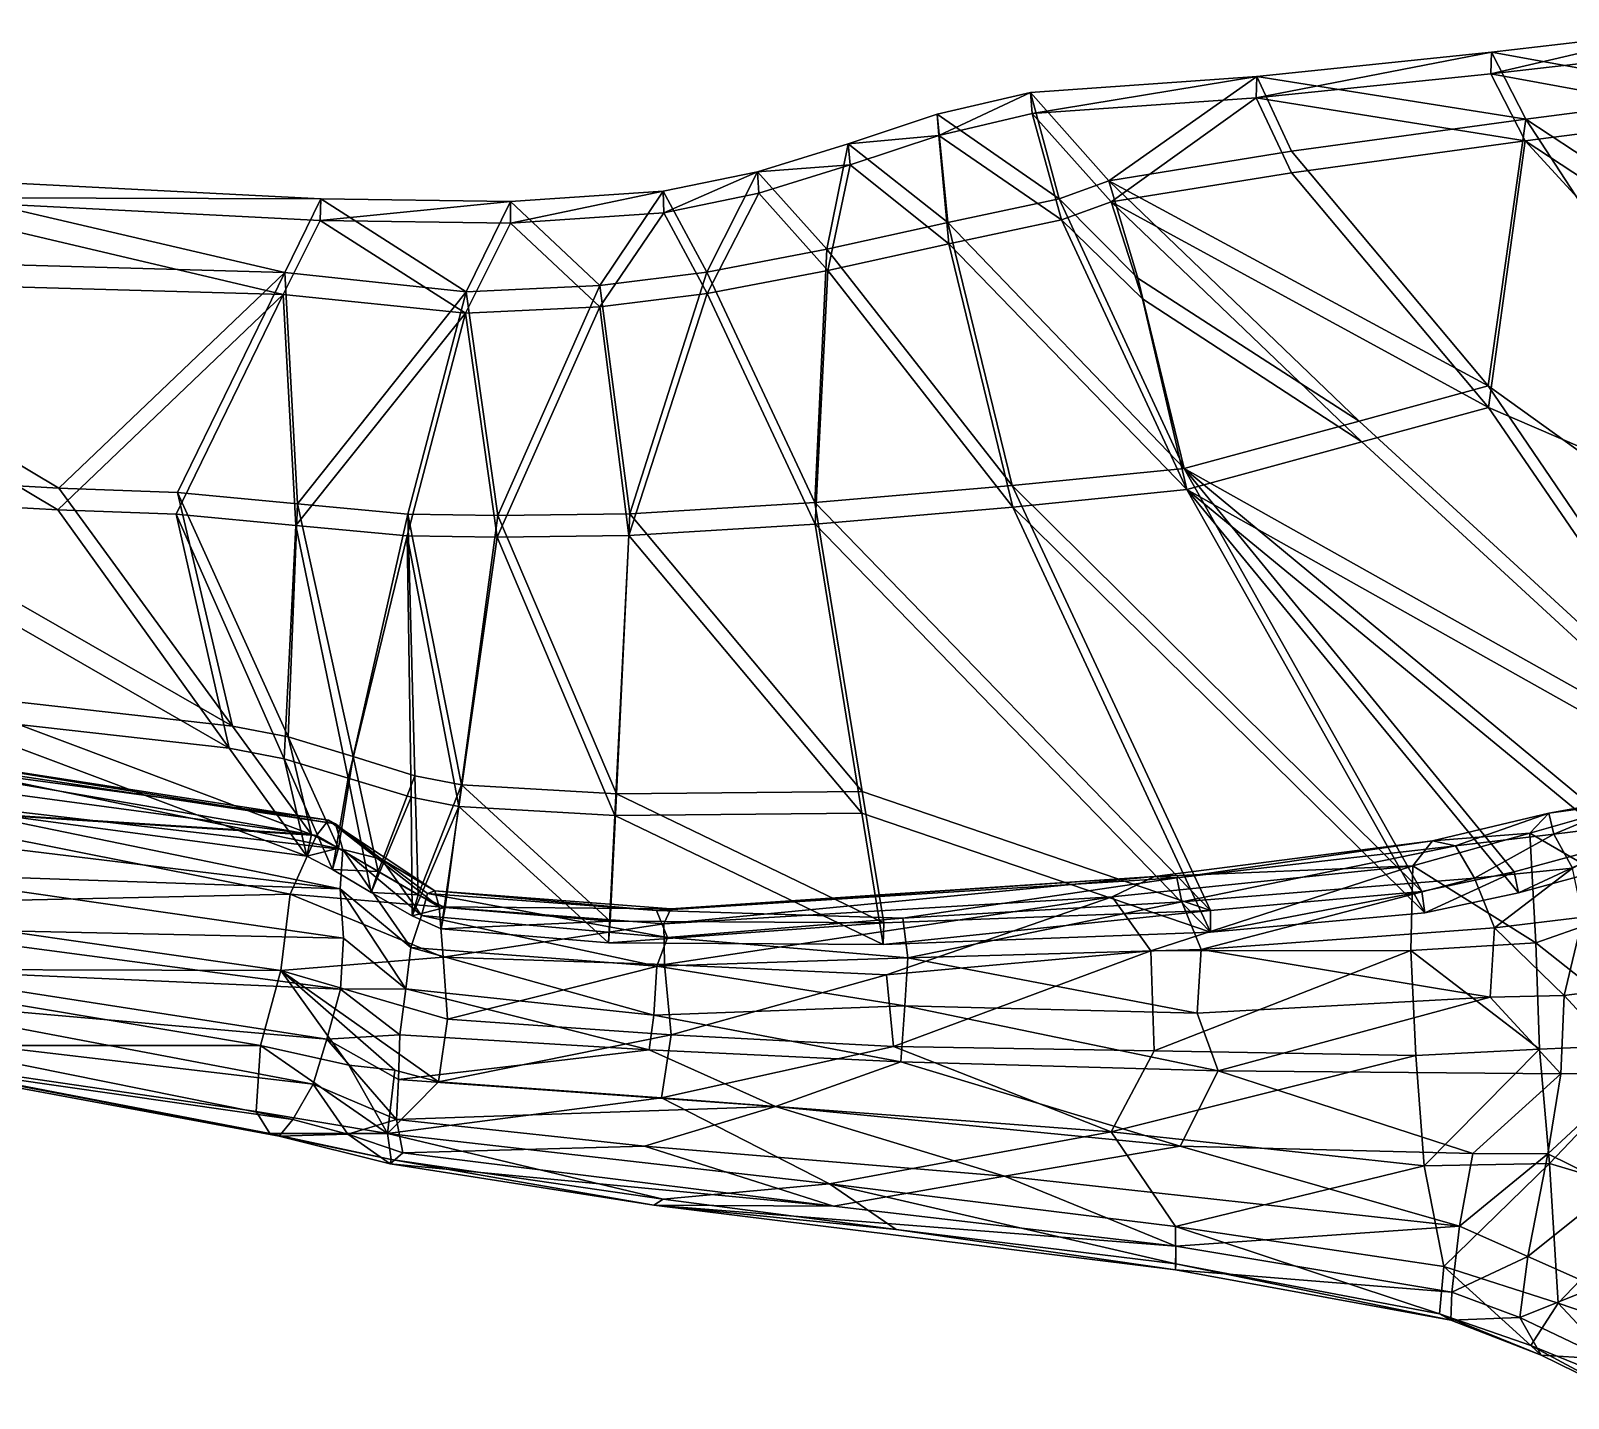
# Model space of a CAD drawing. Extents: x -3.67 to 3.67, y -1.12 to 0.75.
# Drawn here: x -0.6195 to -0.1874, y -0.1068 to 0.2775 of the extents above; entities that cross this region are included whole.
import ezdxf

# ---------------------------------------------------------------- set-up
doc = ezdxf.new("R2010")
doc.units = 0
doc.layers.add('PTERANDN$LWO', color=1, linetype='CONTINUOUS')

msp = doc.modelspace()

# ---------------------------------------------------------------- linework, layer by layer
at = {"layer": 'PTERANDN$LWO'}
for points in [[(-0.15751, 0.27138, -0.55904), (-0.20919, 0.26541, -0.54489), (-0.15732, 0.27754, -0.5575)], [(-0.20898, 0.2715, -0.54324), (-0.15732, 0.27754, -0.5575), (-0.20919, 0.26541, -0.54489)], [(-0.15732, 0.27754, -0.5575), (-0.20898, 0.2715, -0.54324), (-0.1446, 0.25981, -0.48822)], [(-0.20919, 0.26541, -0.54489), (-0.27515, 0.2587, -0.5304), (-0.20898, 0.2715, -0.54324)], [(-0.27494, 0.26469, -0.52854), (-0.20898, 0.2715, -0.54324), (-0.27515, 0.2587, -0.5304)], [(-0.20898, 0.2715, -0.54324), (-0.27494, 0.26469, -0.52854), (-0.19938, 0.2527, -0.4566)], [(-0.15751, 0.27138, -0.55904), (-0.14476, 0.25365, -0.48974), (-0.20919, 0.26541, -0.54489)], [(-0.19938, 0.2527, -0.4566), (-0.1446, 0.25981, -0.48822), (-0.20898, 0.2715, -0.54324)], [(-0.33859, 0.26019, -0.52153), (-0.31651, 0.23537, -0.40626), (-0.27494, 0.26469, -0.52854)], [(-0.33859, 0.26019, -0.52153), (-0.27494, 0.26469, -0.52854), (-0.33806, 0.25428, -0.52355)], [(-0.27515, 0.2587, -0.5304), (-0.33806, 0.25428, -0.52355), (-0.27494, 0.26469, -0.52854)], [(-0.31651, 0.23537, -0.40626), (-0.26523, 0.2437, -0.42492), (-0.27494, 0.26469, -0.52854)], [(-0.20919, 0.26541, -0.54489), (-0.19954, 0.24658, -0.45825), (-0.27515, 0.2587, -0.5304)], [(-0.26523, 0.2437, -0.42492), (-0.19938, 0.2527, -0.4566), (-0.27494, 0.26469, -0.52854)], [(-0.19954, 0.24658, -0.45825), (-0.20919, 0.26541, -0.54489), (-0.14476, 0.25365, -0.48974)], [(-0.33859, 0.26019, -0.52153), (-0.3648, 0.25406, -0.51574), (-0.33055, 0.23027, -0.4037)], [(-0.3648, 0.25406, -0.51574), (-0.33859, 0.26019, -0.52153), (-0.3643, 0.24813, -0.51775)], [(-0.33806, 0.25428, -0.52355), (-0.3643, 0.24813, -0.51775), (-0.33859, 0.26019, -0.52153)], [(-0.31651, 0.23537, -0.40626), (-0.33859, 0.26019, -0.52153), (-0.33055, 0.23027, -0.4037)], [(-0.1446, 0.25981, -0.48822), (-0.19938, 0.2527, -0.4566), (-0.06259, 0.16273, -0.11415)], [(-0.3159, 0.22946, -0.40825), (-0.33806, 0.25428, -0.52355), (-0.27515, 0.2587, -0.5304)], [(-0.26526, 0.23762, -0.42662), (-0.3159, 0.22946, -0.40825), (-0.27515, 0.2587, -0.5304)], [(-0.26526, 0.23762, -0.42662), (-0.27515, 0.2587, -0.5304), (-0.19954, 0.24658, -0.45825)], [(-0.3648, 0.25406, -0.51574), (-0.38978, 0.24575, -0.50889), (-0.36182, 0.22363, -0.39653)], [(-0.38978, 0.24575, -0.50889), (-0.3648, 0.25406, -0.51574), (-0.3643, 0.24813, -0.51775)], [(-0.3648, 0.25406, -0.51574), (-0.36182, 0.22363, -0.39653), (-0.33055, 0.23027, -0.4037)], [(-0.3643, 0.24813, -0.51775), (-0.33806, 0.25428, -0.52355), (-0.32983, 0.22441, -0.40579)], [(-0.33806, 0.25428, -0.52355), (-0.3159, 0.22946, -0.40825), (-0.32983, 0.22441, -0.40579)], [(-0.20994, 0.17776, -0.16532), (-0.19938, 0.2527, -0.4566), (-0.26523, 0.2437, -0.42492)], [(-0.19938, 0.2527, -0.4566), (-0.20994, 0.17776, -0.16532), (-0.09811, 0.09733, 0.14089)], [(-0.14476, 0.25365, -0.48974), (-0.06263, 0.15657, -0.11565), (-0.19954, 0.24658, -0.45825)], [(-0.09811, 0.09733, 0.14089), (-0.06259, 0.16273, -0.11415), (-0.19938, 0.2527, -0.4566)], [(-0.38925, 0.23981, -0.51084), (-0.38978, 0.24575, -0.50889), (-0.3643, 0.24813, -0.51775)], [(-0.38925, 0.23981, -0.51084), (-0.3643, 0.24813, -0.51775), (-0.36152, 0.21769, -0.39854)], [(-0.36152, 0.21769, -0.39854), (-0.3643, 0.24813, -0.51775), (-0.32983, 0.22441, -0.40579)], [(-0.20989, 0.17162, -0.16694), (-0.26526, 0.23762, -0.42662), (-0.19954, 0.24658, -0.45825)], [(-0.19954, 0.24658, -0.45825), (-0.07887, 0.11528, 0.04539), (-0.20989, 0.17162, -0.16694)], [(-0.07887, 0.11528, 0.04539), (-0.19954, 0.24658, -0.45825), (-0.06263, 0.15657, -0.11565)], [(-0.38978, 0.24575, -0.50889), (-0.41531, 0.23789, -0.50282), (-0.39579, 0.21612, -0.38871)], [(-0.41531, 0.23789, -0.50282), (-0.38978, 0.24575, -0.50889), (-0.38925, 0.23981, -0.51084)], [(-0.38978, 0.24575, -0.50889), (-0.39579, 0.21612, -0.38871), (-0.36182, 0.22363, -0.39653)], [(-0.26523, 0.2437, -0.42492), (-0.31651, 0.23537, -0.40626), (-0.20994, 0.17776, -0.16532)], [(-0.41531, 0.23789, -0.50282), (-0.44183, 0.23242, -0.49829), (-0.42951, 0.20967, -0.38189)], [(-0.44183, 0.23242, -0.49829), (-0.41531, 0.23789, -0.50282), (-0.44162, 0.22639, -0.50006)], [(-0.4149, 0.23191, -0.50468), (-0.44162, 0.22639, -0.50006), (-0.41531, 0.23789, -0.50282)], [(-0.41531, 0.23789, -0.50282), (-0.42951, 0.20967, -0.38189), (-0.39579, 0.21612, -0.38871)], [(-0.4149, 0.23191, -0.50468), (-0.41531, 0.23789, -0.50282), (-0.38925, 0.23981, -0.51084)], [(-0.4149, 0.23191, -0.50468), (-0.38925, 0.23981, -0.51084), (-0.39556, 0.21017, -0.39068)], [(-0.39556, 0.21017, -0.39068), (-0.38925, 0.23981, -0.51084), (-0.36152, 0.21769, -0.39854)], [(-0.72136, 0.21448, -0.37813), (-0.54816, 0.20963, -0.39071), (-0.66474, 0.23679, -0.50031)], [(-0.66474, 0.23679, -0.50031), (-0.54816, 0.20963, -0.39071), (-0.53804, 0.23031, -0.49449)], [(-0.66474, 0.23679, -0.50031), (-0.53804, 0.23031, -0.49449), (-0.66437, 0.23063, -0.50173)], [(-0.30836, 0.20797, -0.30423), (-0.31651, 0.23537, -0.40626), (-0.33055, 0.23027, -0.4037)], [(-0.24618, 0.16783, -0.13075), (-0.31651, 0.23537, -0.40626), (-0.30836, 0.20797, -0.30423)], [(-0.24618, 0.16783, -0.13075), (-0.20994, 0.17776, -0.16532), (-0.31651, 0.23537, -0.40626)], [(-0.26526, 0.23762, -0.42662), (-0.20989, 0.17162, -0.16694), (-0.3159, 0.22946, -0.40825)], [(-0.5486, 0.2034, -0.39145), (-0.7214, 0.20831, -0.37946), (-0.66437, 0.23063, -0.50173)], [(-0.53823, 0.22425, -0.49617), (-0.66437, 0.23063, -0.50173), (-0.53804, 0.23031, -0.49449)], [(-0.5486, 0.2034, -0.39145), (-0.66437, 0.23063, -0.50173), (-0.53823, 0.22425, -0.49617)], [(-0.54816, 0.20963, -0.39071), (-0.49717, 0.20419, -0.37445), (-0.53804, 0.23031, -0.49449)], [(-0.53804, 0.23031, -0.49449), (-0.48466, 0.22952, -0.49485), (-0.53823, 0.22425, -0.49617)], [(-0.48468, 0.22347, -0.49656), (-0.53823, 0.22425, -0.49617), (-0.48466, 0.22952, -0.49485)], [(-0.48466, 0.22952, -0.49485), (-0.53804, 0.23031, -0.49449), (-0.49717, 0.20419, -0.37445)], [(-0.49717, 0.20419, -0.37445), (-0.45956, 0.20591, -0.37728), (-0.48466, 0.22952, -0.49485)], [(-0.44162, 0.22639, -0.50006), (-0.48468, 0.22347, -0.49656), (-0.44183, 0.23242, -0.49829)], [(-0.48466, 0.22952, -0.49485), (-0.44183, 0.23242, -0.49829), (-0.48468, 0.22347, -0.49656)], [(-0.44183, 0.23242, -0.49829), (-0.48466, 0.22952, -0.49485), (-0.45956, 0.20591, -0.37728)], [(-0.44183, 0.23242, -0.49829), (-0.45956, 0.20591, -0.37728), (-0.42951, 0.20967, -0.38189)], [(-0.44162, 0.22639, -0.50006), (-0.4149, 0.23191, -0.50468), (-0.42946, 0.20369, -0.38378)], [(-0.42946, 0.20369, -0.38378), (-0.4149, 0.23191, -0.50468), (-0.39556, 0.21017, -0.39068)], [(-0.33055, 0.23027, -0.4037), (-0.36182, 0.22363, -0.39653), (-0.29538, 0.15447, -0.12767)], [(-0.30836, 0.20797, -0.30423), (-0.33055, 0.23027, -0.4037), (-0.29538, 0.15447, -0.12767)], [(-0.3159, 0.22946, -0.40825), (-0.30713, 0.20216, -0.30629), (-0.32983, 0.22441, -0.40579)], [(-0.3159, 0.22946, -0.40825), (-0.24549, 0.16199, -0.13332), (-0.30713, 0.20216, -0.30629)], [(-0.24549, 0.16199, -0.13332), (-0.3159, 0.22946, -0.40825), (-0.20989, 0.17162, -0.16694)], [(-0.44162, 0.22639, -0.50006), (-0.4596, 0.19991, -0.37911), (-0.48468, 0.22347, -0.49656)], [(-0.4596, 0.19991, -0.37911), (-0.44162, 0.22639, -0.50006), (-0.42946, 0.20369, -0.38378)], [(-0.5486, 0.2034, -0.39145), (-0.53823, 0.22425, -0.49617), (-0.49733, 0.19818, -0.37623)], [(-0.48468, 0.22347, -0.49656), (-0.49733, 0.19818, -0.37623), (-0.53823, 0.22425, -0.49617)], [(-0.49733, 0.19818, -0.37623), (-0.48468, 0.22347, -0.49656), (-0.4596, 0.19991, -0.37911)], [(-0.36182, 0.22363, -0.39653), (-0.39579, 0.21612, -0.38871), (-0.34376, 0.14971, -0.12354)], [(-0.36182, 0.22363, -0.39653), (-0.34376, 0.14971, -0.12354), (-0.29538, 0.15447, -0.12767)], [(-0.36152, 0.21769, -0.39854), (-0.32983, 0.22441, -0.40579), (-0.2946, 0.14863, -0.13016)], [(-0.32983, 0.22441, -0.40579), (-0.30713, 0.20216, -0.30629), (-0.2946, 0.14863, -0.13016)], [(-0.39579, 0.21612, -0.38871), (-0.42951, 0.20967, -0.38189), (-0.39913, 0.14496, -0.1151)], [(-0.39579, 0.21612, -0.38871), (-0.39913, 0.14496, -0.1151), (-0.34376, 0.14971, -0.12354)], [(-0.39556, 0.21017, -0.39068), (-0.36152, 0.21769, -0.39854), (-0.3435, 0.14363, -0.12534)], [(-0.3435, 0.14363, -0.12534), (-0.36152, 0.21769, -0.39854), (-0.2946, 0.14863, -0.13016)], [(-0.72136, 0.21448, -0.37813), (-0.61158, 0.14902, -0.0916), (-0.54816, 0.20963, -0.39071)], [(-0.68674, 0.15323, -0.06623), (-0.61158, 0.14902, -0.0916), (-0.72136, 0.21448, -0.37813)], [(-0.61191, 0.14284, -0.09299), (-0.7214, 0.20831, -0.37946), (-0.5486, 0.2034, -0.39145)], [(-0.68721, 0.14702, -0.0675), (-0.7214, 0.20831, -0.37946), (-0.61191, 0.14284, -0.09299)], [(-0.61158, 0.14902, -0.0916), (-0.57832, 0.1478, -0.09447), (-0.54816, 0.20963, -0.39071)], [(-0.57832, 0.1478, -0.09447), (-0.54458, 0.14461, -0.09691), (-0.54816, 0.20963, -0.39071)], [(-0.54816, 0.20963, -0.39071), (-0.54458, 0.14461, -0.09691), (-0.49717, 0.20419, -0.37445)], [(-0.42951, 0.20967, -0.38189), (-0.45956, 0.20591, -0.37728), (-0.4512, 0.14179, -0.10691)], [(-0.42951, 0.20967, -0.38189), (-0.4512, 0.14179, -0.10691), (-0.39913, 0.14496, -0.1151)], [(-0.42946, 0.20369, -0.38378), (-0.39556, 0.21017, -0.39068), (-0.39909, 0.13886, -0.11684)], [(-0.39909, 0.13886, -0.11684), (-0.39556, 0.21017, -0.39068), (-0.3435, 0.14363, -0.12534)], [(-0.24618, 0.16783, -0.13075), (-0.30836, 0.20797, -0.30423), (-0.29538, 0.15447, -0.12767)], [(-0.57863, 0.14163, -0.09593), (-0.61191, 0.14284, -0.09299), (-0.5486, 0.2034, -0.39145)], [(-0.54501, 0.13846, -0.09842), (-0.57863, 0.14163, -0.09593), (-0.5486, 0.2034, -0.39145)], [(-0.54501, 0.13846, -0.09842), (-0.5486, 0.2034, -0.39145), (-0.49733, 0.19818, -0.37623)], [(-0.54458, 0.14461, -0.09691), (-0.51351, 0.1417, -0.09915), (-0.49717, 0.20419, -0.37445)], [(-0.51351, 0.1417, -0.09915), (-0.48821, 0.14132, -0.1014), (-0.49717, 0.20419, -0.37445)], [(-0.45956, 0.20591, -0.37728), (-0.49717, 0.20419, -0.37445), (-0.48821, 0.14132, -0.1014)], [(-0.45956, 0.20591, -0.37728), (-0.48821, 0.14132, -0.1014), (-0.4512, 0.14179, -0.10691)], [(-0.4596, 0.19991, -0.37911), (-0.42946, 0.20369, -0.38378), (-0.45143, 0.13567, -0.1086)], [(-0.45143, 0.13567, -0.1086), (-0.42946, 0.20369, -0.38378), (-0.39909, 0.13886, -0.11684)], [(-0.4596, 0.19991, -0.37911), (-0.48842, 0.13518, -0.10302), (-0.49733, 0.19818, -0.37623)], [(-0.48842, 0.13518, -0.10302), (-0.4596, 0.19991, -0.37911), (-0.45143, 0.13567, -0.1086)], [(-0.30713, 0.20216, -0.30629), (-0.24549, 0.16199, -0.13332), (-0.2946, 0.14863, -0.13016)], [(-0.51373, 0.13555, -0.10071), (-0.54501, 0.13846, -0.09842), (-0.49733, 0.19818, -0.37623)], [(-0.51373, 0.13555, -0.10071), (-0.49733, 0.19818, -0.37623), (-0.48842, 0.13518, -0.10302)], [(-0.20994, 0.17776, -0.16532), (-0.24618, 0.16783, -0.13075), (-0.13178, 0.06264, 0.27553)], [(-0.13178, 0.06264, 0.27553), (-0.09811, 0.09733, 0.14089), (-0.20994, 0.17776, -0.16532)], [(-0.20989, 0.17162, -0.16694), (-0.13112, 0.05668, 0.27326), (-0.24549, 0.16199, -0.13332)], [(-0.13112, 0.05668, 0.27326), (-0.20989, 0.17162, -0.16694), (-0.07887, 0.11528, 0.04539)], [(-0.13178, 0.06264, 0.27553), (-0.24618, 0.16783, -0.13075), (-0.29538, 0.15447, -0.12767)], [(-0.24549, 0.16199, -0.13332), (-0.13112, 0.05668, 0.27326), (-0.2946, 0.14863, -0.13016)], [(-0.61158, 0.14902, -0.0916), (-0.68674, 0.15323, -0.06623), (-0.56282, 0.08206, 0.19962)], [(-0.64696, 0.09153, 0.23928), (-0.56282, 0.08206, 0.19962), (-0.68674, 0.15323, -0.06623)], [(-0.29538, 0.15447, -0.12767), (-0.34376, 0.14971, -0.12354), (-0.22856, 0.03562, 0.28381)], [(-0.20262, 0.04114, 0.28118), (-0.29538, 0.15447, -0.12767), (-0.22856, 0.03562, 0.28381)], [(-0.16945, 0.05017, 0.27831), (-0.29538, 0.15447, -0.12767), (-0.20262, 0.04114, 0.28118)], [(-0.16945, 0.05017, 0.27831), (-0.13178, 0.06264, 0.27553), (-0.29538, 0.15447, -0.12767)], [(-0.61191, 0.14284, -0.09299), (-0.56376, 0.07592, 0.19832), (-0.68721, 0.14702, -0.0675)], [(-0.64794, 0.08537, 0.2381), (-0.68721, 0.14702, -0.0675), (-0.56376, 0.07592, 0.19832)], [(-0.61158, 0.14902, -0.0916), (-0.56282, 0.08206, 0.19962), (-0.57832, 0.1478, -0.09447)], [(-0.57832, 0.1478, -0.09447), (-0.54719, 0.07904, 0.19739), (-0.54458, 0.14461, -0.09691)], [(-0.56282, 0.08206, 0.19962), (-0.54719, 0.07904, 0.19739), (-0.57832, 0.1478, -0.09447)], [(-0.34376, 0.14971, -0.12354), (-0.39913, 0.14496, -0.1151), (-0.28799, 0.03031, 0.29178)], [(-0.34376, 0.14971, -0.12354), (-0.28799, 0.03031, 0.29178), (-0.22856, 0.03562, 0.28381)], [(-0.3435, 0.14363, -0.12534), (-0.2946, 0.14863, -0.13016), (-0.22773, 0.02961, 0.28193)], [(-0.2946, 0.14863, -0.13016), (-0.20147, 0.0352, 0.27924), (-0.22773, 0.02961, 0.28193)], [(-0.2946, 0.14863, -0.13016), (-0.16799, 0.04432, 0.27631), (-0.20147, 0.0352, 0.27924)], [(-0.13112, 0.05668, 0.27326), (-0.16799, 0.04432, 0.27631), (-0.2946, 0.14863, -0.13016)], [(-0.56376, 0.07592, 0.19832), (-0.61191, 0.14284, -0.09299), (-0.57863, 0.14163, -0.09593)], [(-0.54719, 0.07904, 0.19739), (-0.52895, 0.07352, 0.19518), (-0.54458, 0.14461, -0.09691)], [(-0.54458, 0.14461, -0.09691), (-0.52895, 0.07352, 0.19518), (-0.51351, 0.1417, -0.09915)], [(-0.39913, 0.14496, -0.1151), (-0.4512, 0.14179, -0.10691), (-0.38584, 0.06374, 0.174)], [(-0.39913, 0.14496, -0.1151), (-0.38584, 0.06374, 0.174), (-0.28799, 0.03031, 0.29178)], [(-0.39909, 0.13886, -0.11684), (-0.3435, 0.14363, -0.12534), (-0.28795, 0.02422, 0.29)], [(-0.28795, 0.02422, 0.29), (-0.3435, 0.14363, -0.12534), (-0.22773, 0.02961, 0.28193)], [(-0.54828, 0.07294, 0.19601), (-0.57863, 0.14163, -0.09593), (-0.54501, 0.13846, -0.09842)], [(-0.54828, 0.07294, 0.19601), (-0.56376, 0.07592, 0.19832), (-0.57863, 0.14163, -0.09593)], [(-0.53029, 0.06748, 0.19373), (-0.54828, 0.07294, 0.19601), (-0.54501, 0.13846, -0.09842)], [(-0.53029, 0.06748, 0.19373), (-0.54501, 0.13846, -0.09842), (-0.51373, 0.13555, -0.10071)], [(-0.52895, 0.07352, 0.19518), (-0.51155, 0.06814, 0.1932), (-0.51351, 0.1417, -0.09915)], [(-0.48821, 0.14132, -0.1014), (-0.51351, 0.1417, -0.09915), (-0.49843, 0.06558, 0.19165)], [(-0.51155, 0.06814, 0.1932), (-0.49843, 0.06558, 0.19165), (-0.51351, 0.1417, -0.09915)], [(-0.48821, 0.14132, -0.1014), (-0.49843, 0.06558, 0.19165), (-0.45495, 0.06305, 0.18479)], [(-0.4512, 0.14179, -0.10691), (-0.48821, 0.14132, -0.1014), (-0.45495, 0.06305, 0.18479)], [(-0.4512, 0.14179, -0.10691), (-0.45495, 0.06305, 0.18479), (-0.38584, 0.06374, 0.174)], [(-0.45143, 0.13567, -0.1086), (-0.39909, 0.13886, -0.11684), (-0.38598, 0.05763, 0.17227)], [(-0.38598, 0.05763, 0.17227), (-0.39909, 0.13886, -0.11684), (-0.28795, 0.02422, 0.29)], [(-0.51262, 0.06208, 0.19165), (-0.53029, 0.06748, 0.19373), (-0.51373, 0.13555, -0.10071)], [(-0.48842, 0.13518, -0.10302), (-0.49917, 0.05949, 0.19003), (-0.51373, 0.13555, -0.10071)], [(-0.51262, 0.06208, 0.19165), (-0.51373, 0.13555, -0.10071), (-0.49917, 0.05949, 0.19003)], [(-0.49917, 0.05949, 0.19003), (-0.48842, 0.13518, -0.10302), (-0.45542, 0.05695, 0.1831)], [(-0.48842, 0.13518, -0.10302), (-0.45143, 0.13567, -0.1086), (-0.45542, 0.05695, 0.1831)], [(-0.45542, 0.05695, 0.1831), (-0.45143, 0.13567, -0.1086), (-0.38598, 0.05763, 0.17227)], [(-0.56282, 0.08206, 0.19962), (-0.64696, 0.09153, 0.23928), (-0.54066, 0.05162, 0.33199)], [(-0.62887, 0.06349, 0.37815), (-0.54066, 0.05162, 0.33199), (-0.64696, 0.09153, 0.23928)], [(-0.56376, 0.07592, 0.19832), (-0.54196, 0.04554, 0.33075), (-0.64794, 0.08537, 0.2381)], [(-0.63006, 0.05736, 0.377), (-0.64794, 0.08537, 0.2381), (-0.54196, 0.04554, 0.33075)], [(-0.56282, 0.08206, 0.19962), (-0.54066, 0.05162, 0.33199), (-0.54719, 0.07904, 0.19739)], [(-0.54719, 0.07904, 0.19739), (-0.53304, 0.04779, 0.33005), (-0.52895, 0.07352, 0.19518)], [(-0.54066, 0.05162, 0.33199), (-0.53304, 0.04779, 0.33005), (-0.54719, 0.07904, 0.19739)], [(-0.66669, 0.07334, 0.39478), (-0.66168, 0.07515, 0.41378), (-0.53582, 0.05565, 0.34419)], [(-0.66168, 0.07515, 0.41378), (-0.6578, 0.07341, 0.42632), (-0.5339, 0.05464, 0.35845)], [(-0.53582, 0.05565, 0.34419), (-0.66168, 0.07515, 0.41378), (-0.5339, 0.05464, 0.35845)], [(-0.54196, 0.04554, 0.33075), (-0.56376, 0.07592, 0.19832), (-0.54828, 0.07294, 0.19601)], [(-0.53304, 0.04779, 0.33005), (-0.52185, 0.0412, 0.32795), (-0.52895, 0.07352, 0.19518)], [(-0.52895, 0.07352, 0.19518), (-0.52185, 0.0412, 0.32795), (-0.51155, 0.06814, 0.1932)], [(-0.67237, 0.05987, 0.38632), (-0.66669, 0.07334, 0.39478), (-0.53923, 0.05137, 0.3313)], [(-0.66669, 0.07334, 0.39478), (-0.53582, 0.05565, 0.34419), (-0.53923, 0.05137, 0.3313)], [(-0.6578, 0.07341, 0.42632), (-0.53185, 0.04744, 0.37167), (-0.5339, 0.05464, 0.35845)], [(-0.6578, 0.07341, 0.42632), (-0.65633, 0.06181, 0.44059), (-0.53185, 0.04744, 0.37167)], [(-0.54828, 0.07294, 0.19601), (-0.53029, 0.06748, 0.19373), (-0.5347, 0.0418, 0.32874)], [(-0.5347, 0.0418, 0.32874), (-0.54196, 0.04554, 0.33075), (-0.54828, 0.07294, 0.19601)], [(-0.52381, 0.03532, 0.32655), (-0.5347, 0.0418, 0.32874), (-0.53029, 0.06748, 0.19373)], [(-0.52381, 0.03532, 0.32655), (-0.53029, 0.06748, 0.19373), (-0.51262, 0.06208, 0.19165)], [(-0.51066, 0.03471, 0.32609), (-0.51155, 0.06814, 0.1932), (-0.52185, 0.0412, 0.32795)], [(-0.51155, 0.06814, 0.1932), (-0.51066, 0.03471, 0.32609), (-0.49843, 0.06558, 0.19165)], [(-0.50307, 0.03115, 0.32486), (-0.49843, 0.06558, 0.19165), (-0.51066, 0.03471, 0.32609)], [(-0.49843, 0.06558, 0.19165), (-0.50307, 0.03115, 0.32486), (-0.45665, 0.02726, 0.31737)], [(-0.45495, 0.06305, 0.18479), (-0.49843, 0.06558, 0.19165), (-0.45665, 0.02726, 0.31737)], [(-0.65633, 0.06181, 0.44059), (-0.65605, 0.05137, 0.44993), (-0.53258, 0.03633, 0.38183)], [(-0.53185, 0.04744, 0.37167), (-0.65633, 0.06181, 0.44059), (-0.53258, 0.03633, 0.38183)], [(-0.54066, 0.05162, 0.33199), (-0.62887, 0.06349, 0.37815), (-0.63006, 0.05736, 0.377)], [(-0.51233, 0.02877, 0.32455), (-0.52381, 0.03532, 0.32655), (-0.51262, 0.06208, 0.19165)], [(-0.51262, 0.06208, 0.19165), (-0.49917, 0.05949, 0.19003), (-0.51233, 0.02877, 0.32455)], [(-0.45495, 0.06305, 0.18479), (-0.45665, 0.02726, 0.31737), (-0.3798, 0.02682, 0.30541)], [(-0.38584, 0.06374, 0.174), (-0.45495, 0.06305, 0.18479), (-0.3798, 0.02682, 0.30541)], [(-0.38584, 0.06374, 0.174), (-0.3798, 0.02682, 0.30541), (-0.28799, 0.03031, 0.29178)], [(-0.16456, 0.03238, 0.24104), (-0.19826, 0.05205, 0.26774), (-0.16542, 0.06134, 0.26264)], [(-0.19826, 0.05205, 0.26774), (-0.1929, 0.05767, 0.2843), (-0.16542, 0.06134, 0.26264)], [(-0.1929, 0.05767, 0.2843), (-0.16542, 0.06259, 0.28414), (-0.16542, 0.06134, 0.26264)], [(-0.16542, 0.06259, 0.28414), (-0.1929, 0.05767, 0.2843), (-0.19152, 0.05169, 0.30642)], [(-0.16542, 0.06259, 0.28414), (-0.19152, 0.05169, 0.30642), (-0.16394, 0.05512, 0.30587)], [(-0.67887, 0.03193, 0.38005), (-0.67237, 0.05987, 0.38632), (-0.54657, 0.03483, 0.32074)], [(-0.54657, 0.03483, 0.32074), (-0.67237, 0.05987, 0.38632), (-0.53923, 0.05137, 0.3313)], [(-0.54196, 0.04554, 0.33075), (-0.54066, 0.05162, 0.33199), (-0.63006, 0.05736, 0.377)], [(-0.50414, 0.02511, 0.32323), (-0.51233, 0.02877, 0.32455), (-0.49917, 0.05949, 0.19003)], [(-0.50414, 0.02511, 0.32323), (-0.49917, 0.05949, 0.19003), (-0.45719, 0.02116, 0.3157)], [(-0.49917, 0.05949, 0.19003), (-0.45542, 0.05695, 0.1831), (-0.45719, 0.02116, 0.3157)], [(-0.45719, 0.02116, 0.3157), (-0.45542, 0.05695, 0.1831), (-0.37998, 0.02072, 0.30368)], [(-0.45542, 0.05695, 0.1831), (-0.38598, 0.05763, 0.17227), (-0.37998, 0.02072, 0.30368)], [(-0.37998, 0.02072, 0.30368), (-0.38598, 0.05763, 0.17227), (-0.28795, 0.02422, 0.29)], [(-0.1929, 0.05767, 0.2843), (-0.22562, 0.04986, 0.28902), (-0.21912, 0.04843, 0.30714)], [(-0.22562, 0.04986, 0.28902), (-0.1929, 0.05767, 0.2843), (-0.19826, 0.05205, 0.26774)], [(-0.19152, 0.05169, 0.30642), (-0.1929, 0.05767, 0.2843), (-0.21912, 0.04843, 0.30714)], [(-0.53582, 0.05565, 0.34419), (-0.50477, 0.03134, 0.32495), (-0.53923, 0.05137, 0.3313)], [(-0.53582, 0.05565, 0.34419), (-0.5339, 0.05464, 0.35845), (-0.52096, 0.04472, 0.35386)], [(-0.50595, 0.03576, 0.33704), (-0.53582, 0.05565, 0.34419), (-0.52096, 0.04472, 0.35386)], [(-0.50477, 0.03134, 0.32495), (-0.53582, 0.05565, 0.34419), (-0.50595, 0.03576, 0.33704)], [(-0.5339, 0.05464, 0.35845), (-0.53185, 0.04744, 0.37167), (-0.52096, 0.04472, 0.35386)], [(-0.19826, 0.05205, 0.26774), (-0.19654, 0.0212, 0.24733), (-0.23115, 0.0428, 0.27251)], [(-0.22562, 0.04986, 0.28902), (-0.19826, 0.05205, 0.26774), (-0.23115, 0.0428, 0.27251)], [(-0.16456, 0.03238, 0.24104), (-0.19654, 0.0212, 0.24733), (-0.19826, 0.05205, 0.26774)], [(-0.19152, 0.05169, 0.30642), (-0.18624, 0.04219, 0.3237), (-0.16394, 0.05512, 0.30587)], [(-0.65605, 0.05137, 0.44993), (-0.65769, 0.04067, 0.45452), (-0.53258, 0.03633, 0.38183)], [(-0.50477, 0.03134, 0.32495), (-0.54657, 0.03483, 0.32074), (-0.53923, 0.05137, 0.3313)], [(-0.53304, 0.04779, 0.33005), (-0.54066, 0.05162, 0.33199), (-0.54196, 0.04554, 0.33075)], [(-0.5347, 0.0418, 0.32874), (-0.53304, 0.04779, 0.33005), (-0.54196, 0.04554, 0.33075)], [(-0.52185, 0.0412, 0.32795), (-0.53304, 0.04779, 0.33005), (-0.5347, 0.0418, 0.32874)], [(-0.30373, 0.0398, 0.29979), (-0.22562, 0.04986, 0.28902), (-0.23115, 0.0428, 0.27251)], [(-0.22562, 0.04986, 0.28902), (-0.30373, 0.0398, 0.29979), (-0.29743, 0.03944, 0.31814)], [(-0.22562, 0.04986, 0.28902), (-0.29743, 0.03944, 0.31814), (-0.21912, 0.04843, 0.30714)], [(-0.29743, 0.03944, 0.31814), (-0.29608, 0.03273, 0.33125), (-0.21912, 0.04843, 0.30714)], [(-0.29608, 0.03273, 0.33125), (-0.21383, 0.03934, 0.32456), (-0.21912, 0.04843, 0.30714)], [(-0.21383, 0.03934, 0.32456), (-0.19152, 0.05169, 0.30642), (-0.21912, 0.04843, 0.30714)], [(-0.21383, 0.03934, 0.32456), (-0.18624, 0.04219, 0.3237), (-0.19152, 0.05169, 0.30642)], [(-0.16945, 0.05017, 0.27831), (-0.20262, 0.04114, 0.28118), (-0.20147, 0.0352, 0.27924)], [(-0.16799, 0.04432, 0.27631), (-0.16945, 0.05017, 0.27831), (-0.20147, 0.0352, 0.27924)], [(-0.51273, 0.01983, 0.37226), (-0.53185, 0.04744, 0.37167), (-0.53258, 0.03633, 0.38183)], [(-0.53185, 0.04744, 0.37167), (-0.50975, 0.02886, 0.36197), (-0.52096, 0.04472, 0.35386)], [(-0.51273, 0.01983, 0.37226), (-0.50975, 0.02886, 0.36197), (-0.53185, 0.04744, 0.37167)], [(-0.50975, 0.02886, 0.36197), (-0.50805, 0.03509, 0.3496), (-0.52096, 0.04472, 0.35386)], [(-0.50805, 0.03509, 0.3496), (-0.50595, 0.03576, 0.33704), (-0.52096, 0.04472, 0.35386)], [(-0.53161, 0.02249, 0.38665), (-0.65769, 0.04067, 0.45452), (-0.66165, 0.02533, 0.45171)], [(-0.65769, 0.04067, 0.45452), (-0.53161, 0.02249, 0.38665), (-0.53258, 0.03633, 0.38183)], [(-0.52381, 0.03532, 0.32655), (-0.52185, 0.0412, 0.32795), (-0.5347, 0.0418, 0.32874)], [(-0.51066, 0.03471, 0.32609), (-0.52185, 0.0412, 0.32795), (-0.52381, 0.03532, 0.32655)], [(-0.29743, 0.03944, 0.31814), (-0.30373, 0.0398, 0.29979), (-0.44363, 0.03024, 0.3386)], [(-0.30373, 0.0398, 0.29979), (-0.43968, 0.03071, 0.32902), (-0.44363, 0.03024, 0.3386)], [(-0.3744, 0.02812, 0.34324), (-0.29743, 0.03944, 0.31814), (-0.44363, 0.03024, 0.3386)], [(-0.44157, 0.02654, 0.31609), (-0.30373, 0.0398, 0.29979), (-0.3156, 0.03407, 0.28964)], [(-0.44157, 0.02654, 0.31609), (-0.43968, 0.03071, 0.32902), (-0.30373, 0.0398, 0.29979)], [(-0.3744, 0.02812, 0.34324), (-0.29608, 0.03273, 0.33125), (-0.29743, 0.03944, 0.31814)], [(-0.3156, 0.03407, 0.28964), (-0.30373, 0.0398, 0.29979), (-0.23115, 0.0428, 0.27251)], [(-0.30479, 0.01894, 0.27356), (-0.3156, 0.03407, 0.28964), (-0.23115, 0.0428, 0.27251)], [(-0.23171, 0.01901, 0.25223), (-0.30479, 0.01894, 0.27356), (-0.23115, 0.0428, 0.27251)], [(-0.21383, 0.03934, 0.32456), (-0.29608, 0.03273, 0.33125), (-0.29057, 0.01929, 0.34501)], [(-0.21383, 0.03934, 0.32456), (-0.29057, 0.01929, 0.34501), (-0.20813, 0.02542, 0.33904)], [(-0.19654, 0.0212, 0.24733), (-0.23171, 0.01901, 0.25223), (-0.23115, 0.0428, 0.27251)], [(-0.20262, 0.04114, 0.28118), (-0.22856, 0.03562, 0.28381), (-0.22773, 0.02961, 0.28193)], [(-0.20147, 0.0352, 0.27924), (-0.20262, 0.04114, 0.28118), (-0.22773, 0.02961, 0.28193)], [(-0.18624, 0.04219, 0.3237), (-0.21383, 0.03934, 0.32456), (-0.20813, 0.02542, 0.33904)], [(-0.18331, 0.02842, 0.34207), (-0.18624, 0.04219, 0.3237), (-0.20813, 0.02542, 0.33904)], [(-0.67887, 0.03193, 0.38005), (-0.54657, 0.03483, 0.32074), (-0.54926, 0.01341, 0.31627)], [(-0.54657, 0.03483, 0.32074), (-0.50362, 0.01713, 0.31485), (-0.54926, 0.01341, 0.31627)], [(-0.50477, 0.03134, 0.32495), (-0.50362, 0.01713, 0.31485), (-0.54657, 0.03483, 0.32074)], [(-0.51407, 0.00824, 0.37854), (-0.51273, 0.01983, 0.37226), (-0.53258, 0.03633, 0.38183)], [(-0.53161, 0.02249, 0.38665), (-0.51407, 0.00824, 0.37854), (-0.53258, 0.03633, 0.38183)], [(-0.51233, 0.02877, 0.32455), (-0.51066, 0.03471, 0.32609), (-0.52381, 0.03532, 0.32655)], [(-0.50307, 0.03115, 0.32486), (-0.51066, 0.03471, 0.32609), (-0.51233, 0.02877, 0.32455)], [(-0.50975, 0.02886, 0.36197), (-0.44058, 0.02265, 0.35184), (-0.50805, 0.03509, 0.3496)], [(-0.44363, 0.03024, 0.3386), (-0.50595, 0.03576, 0.33704), (-0.50805, 0.03509, 0.3496)], [(-0.44058, 0.02265, 0.35184), (-0.44363, 0.03024, 0.3386), (-0.50805, 0.03509, 0.3496)], [(-0.50595, 0.03576, 0.33704), (-0.43968, 0.03071, 0.32902), (-0.50477, 0.03134, 0.32495)], [(-0.44363, 0.03024, 0.3386), (-0.43968, 0.03071, 0.32902), (-0.50595, 0.03576, 0.33704)], [(-0.22856, 0.03562, 0.28381), (-0.28799, 0.03031, 0.29178), (-0.28795, 0.02422, 0.29)], [(-0.22773, 0.02961, 0.28193), (-0.22856, 0.03562, 0.28381), (-0.28795, 0.02422, 0.29)], [(-0.68321, 0.01377, 0.38226), (-0.67887, 0.03193, 0.38005), (-0.54926, 0.01341, 0.31627)], [(-0.50414, 0.02511, 0.32323), (-0.50307, 0.03115, 0.32486), (-0.51233, 0.02877, 0.32455)], [(-0.43968, 0.03071, 0.32902), (-0.44157, 0.02654, 0.31609), (-0.50477, 0.03134, 0.32495)], [(-0.44157, 0.02654, 0.31609), (-0.50362, 0.01713, 0.31485), (-0.50477, 0.03134, 0.32495)], [(-0.45665, 0.02726, 0.31737), (-0.50307, 0.03115, 0.32486), (-0.50414, 0.02511, 0.32323)], [(-0.44139, 0.01506, 0.30504), (-0.44157, 0.02654, 0.31609), (-0.3156, 0.03407, 0.28964)], [(-0.379, 0.01223, 0.28849), (-0.44139, 0.01506, 0.30504), (-0.3156, 0.03407, 0.28964)], [(-0.28795, 0.02422, 0.29), (-0.28799, 0.03031, 0.29178), (-0.37998, 0.02072, 0.30368)], [(-0.28799, 0.03031, 0.29178), (-0.3798, 0.02682, 0.30541), (-0.37998, 0.02072, 0.30368)], [(-0.3156, 0.03407, 0.28964), (-0.30479, 0.01894, 0.27356), (-0.379, 0.01223, 0.28849)], [(-0.29608, 0.03273, 0.33125), (-0.3744, 0.02812, 0.34324), (-0.37306, 0.01695, 0.35467)], [(-0.29057, 0.01929, 0.34501), (-0.29608, 0.03273, 0.33125), (-0.37306, 0.01695, 0.35467)], [(-0.19654, 0.0212, 0.24733), (-0.16456, 0.03238, 0.24104), (-0.16071, -0.00718, 0.23195)], [(-0.44357, 0.01461, 0.35997), (-0.50975, 0.02886, 0.36197), (-0.51273, 0.01983, 0.37226)], [(-0.50975, 0.02886, 0.36197), (-0.44357, 0.01461, 0.35997), (-0.44058, 0.02265, 0.35184)], [(-0.45719, 0.02116, 0.3157), (-0.45665, 0.02726, 0.31737), (-0.50414, 0.02511, 0.32323)], [(-0.44157, 0.02654, 0.31609), (-0.44139, 0.01506, 0.30504), (-0.50362, 0.01713, 0.31485)], [(-0.3798, 0.02682, 0.30541), (-0.45665, 0.02726, 0.31737), (-0.45719, 0.02116, 0.3157)], [(-0.37998, 0.02072, 0.30368), (-0.3798, 0.02682, 0.30541), (-0.45719, 0.02116, 0.3157)], [(-0.44363, 0.03024, 0.3386), (-0.44058, 0.02265, 0.35184), (-0.3744, 0.02812, 0.34324)], [(-0.3744, 0.02812, 0.34324), (-0.44058, 0.02265, 0.35184), (-0.37306, 0.01695, 0.35467)], [(-0.1886, 0.00642, 0.35193), (-0.18331, 0.02842, 0.34207), (-0.20813, 0.02542, 0.33904)], [(-0.18331, 0.02842, 0.34207), (-0.1886, 0.00642, 0.35193), (-0.16409, 0.00952, 0.35477)], [(-0.66165, 0.02533, 0.45171), (-0.66461, 0.01409, 0.44877), (-0.53246, 0.00815, 0.38713)], [(-0.53161, 0.02249, 0.38665), (-0.66165, 0.02533, 0.45171), (-0.53246, 0.00815, 0.38713)], [(-0.53161, 0.02249, 0.38665), (-0.53246, 0.00815, 0.38713), (-0.51407, 0.00824, 0.37854)], [(-0.44058, 0.02265, 0.35184), (-0.44357, 0.01461, 0.35997), (-0.37306, 0.01695, 0.35467)], [(-0.29057, 0.01929, 0.34501), (-0.20935, 0.00589, 0.35185), (-0.20813, 0.02542, 0.33904)], [(-0.20935, 0.00589, 0.35185), (-0.1886, 0.00642, 0.35193), (-0.20813, 0.02542, 0.33904)], [(-0.51407, 0.00824, 0.37854), (-0.44439, 0.00087, 0.36986), (-0.51273, 0.01983, 0.37226)], [(-0.44439, 0.00087, 0.36986), (-0.44357, 0.01461, 0.35997), (-0.51273, 0.01983, 0.37226)], [(-0.379, 0.01223, 0.28849), (-0.30479, 0.01894, 0.27356), (-0.3771, -0.00799, 0.28091)], [(-0.30479, 0.01894, 0.27356), (-0.30379, -0.00918, 0.26066), (-0.3771, -0.00799, 0.28091)], [(-0.29169, 0.00141, 0.35918), (-0.29057, 0.01929, 0.34501), (-0.37306, 0.01695, 0.35467)], [(-0.30379, -0.00918, 0.26066), (-0.30479, 0.01894, 0.27356), (-0.23171, 0.01901, 0.25223)], [(-0.30379, -0.00918, 0.26066), (-0.23171, 0.01901, 0.25223), (-0.23026, -0.01048, 0.24152)], [(-0.29057, 0.01929, 0.34501), (-0.29169, 0.00141, 0.35918), (-0.20935, 0.00589, 0.35185)], [(-0.23171, 0.01901, 0.25223), (-0.19654, 0.0212, 0.24733), (-0.19557, -0.00869, 0.236)], [(-0.23171, 0.01901, 0.25223), (-0.19557, -0.00869, 0.236), (-0.23026, -0.01048, 0.24152)], [(-0.19557, -0.00869, 0.236), (-0.19654, 0.0212, 0.24733), (-0.16071, -0.00718, 0.23195)], [(-0.55492, -0.00766, 0.31831), (-0.68321, 0.01377, 0.38226), (-0.54926, 0.01341, 0.31627)], [(-0.68283, -0.0077, 0.39436), (-0.68321, 0.01377, 0.38226), (-0.55492, -0.00766, 0.31831)], [(-0.53627, -0.0059, 0.38392), (-0.66461, 0.01409, 0.44877), (-0.66819, 0.00569, 0.43898)], [(-0.66461, 0.01409, 0.44877), (-0.53627, -0.0059, 0.38392), (-0.53246, 0.00815, 0.38713)], [(-0.53016, -0.01321, 0.31381), (-0.55492, -0.00766, 0.31831), (-0.54926, 0.01341, 0.31627)], [(-0.54926, 0.01341, 0.31627), (-0.50362, 0.01713, 0.31485), (-0.50241, -0.0003, 0.31017)], [(-0.50494, -0.0179, 0.31078), (-0.54926, 0.01341, 0.31627), (-0.50241, -0.0003, 0.31017)], [(-0.50494, -0.0179, 0.31078), (-0.51722, -0.0146, 0.3127), (-0.54926, 0.01341, 0.31627)], [(-0.51722, -0.0146, 0.3127), (-0.53016, -0.01321, 0.31381), (-0.54926, 0.01341, 0.31627)], [(-0.50362, 0.01713, 0.31485), (-0.44139, 0.01506, 0.30504), (-0.50241, -0.0003, 0.31017)], [(-0.44139, 0.01506, 0.30504), (-0.43959, -0.00469, 0.29701), (-0.50241, -0.0003, 0.31017)], [(-0.44357, 0.01461, 0.35997), (-0.44439, 0.00087, 0.36986), (-0.37386, 0.00346, 0.36548)], [(-0.44357, 0.01461, 0.35997), (-0.37386, 0.00346, 0.36548), (-0.37306, 0.01695, 0.35467)], [(-0.43959, -0.00469, 0.29701), (-0.44139, 0.01506, 0.30504), (-0.379, 0.01223, 0.28849)], [(-0.37386, 0.00346, 0.36548), (-0.29169, 0.00141, 0.35918), (-0.37306, 0.01695, 0.35467)], [(-0.43959, -0.00469, 0.29701), (-0.379, 0.01223, 0.28849), (-0.3771, -0.00799, 0.28091)], [(-0.16409, 0.00952, 0.35477), (-0.1886, 0.00642, 0.35193), (-0.16857, -0.01528, 0.35735)], [(-0.66819, 0.00569, 0.43898), (-0.6722, -0.00303, 0.42919), (-0.54016, -0.01854, 0.37666)], [(-0.53627, -0.0059, 0.38392), (-0.66819, 0.00569, 0.43898), (-0.54016, -0.01854, 0.37666)], [(-0.53246, 0.00815, 0.38713), (-0.53627, -0.0059, 0.38392), (-0.51582, -0.00464, 0.38091)], [(-0.51407, 0.00824, 0.37854), (-0.53246, 0.00815, 0.38713), (-0.51582, -0.00464, 0.38091)], [(-0.44577, -0.0089, 0.37378), (-0.51407, 0.00824, 0.37854), (-0.51582, -0.00464, 0.38091)], [(-0.44577, -0.0089, 0.37378), (-0.44439, 0.00087, 0.36986), (-0.51407, 0.00824, 0.37854)], [(-0.20935, 0.00589, 0.35185), (-0.29169, 0.00141, 0.35918), (-0.28583, -0.01484, 0.3649)], [(-0.18951, -0.01561, 0.35865), (-0.20935, 0.00589, 0.35185), (-0.28583, -0.01484, 0.3649)], [(-0.18951, -0.01561, 0.35865), (-0.1886, 0.00642, 0.35193), (-0.20935, 0.00589, 0.35185)], [(-0.1886, 0.00642, 0.35193), (-0.18951, -0.01561, 0.35865), (-0.16857, -0.01528, 0.35735)], [(-0.44439, 0.00087, 0.36986), (-0.44577, -0.0089, 0.37378), (-0.37496, -0.01231, 0.37123)], [(-0.37386, 0.00346, 0.36548), (-0.44439, 0.00087, 0.36986), (-0.37496, -0.01231, 0.37123)], [(-0.28583, -0.01484, 0.3649), (-0.37386, 0.00346, 0.36548), (-0.37496, -0.01231, 0.37123)], [(-0.28583, -0.01484, 0.3649), (-0.29169, 0.00141, 0.35918), (-0.37386, 0.00346, 0.36548)], [(-0.54587, -0.02843, 0.36575), (-0.6722, -0.00303, 0.42919), (-0.67574, -0.00986, 0.42029)], [(-0.6722, -0.00303, 0.42919), (-0.54587, -0.02843, 0.36575), (-0.54016, -0.01854, 0.37666)], [(-0.43959, -0.00469, 0.29701), (-0.50494, -0.0179, 0.31078), (-0.50241, -0.0003, 0.31017)], [(-0.68283, -0.0077, 0.39436), (-0.55492, -0.00766, 0.31831), (-0.55619, -0.0262, 0.32688)], [(-0.55235, -0.03237, 0.33818), (-0.68283, -0.0077, 0.39436), (-0.55619, -0.0262, 0.32688)], [(-0.55235, -0.03237, 0.33818), (-0.67838, -0.00819, 0.40805), (-0.68283, -0.0077, 0.39436)], [(-0.67838, -0.00819, 0.40805), (-0.55235, -0.03237, 0.33818), (-0.54966, -0.03317, 0.35183)], [(-0.67574, -0.00986, 0.42029), (-0.67838, -0.00819, 0.40805), (-0.54966, -0.03317, 0.35183)], [(-0.55619, -0.0262, 0.32688), (-0.55492, -0.00766, 0.31831), (-0.51924, -0.03239, 0.32053)], [(-0.55492, -0.00766, 0.31831), (-0.53016, -0.01321, 0.31381), (-0.51924, -0.03239, 0.32053)], [(-0.51675, -0.02847, 0.37289), (-0.53627, -0.0059, 0.38392), (-0.54016, -0.01854, 0.37666)], [(-0.53627, -0.0059, 0.38392), (-0.51621, -0.01725, 0.37871), (-0.51582, -0.00464, 0.38091)], [(-0.51621, -0.01725, 0.37871), (-0.53627, -0.0059, 0.38392), (-0.51675, -0.02847, 0.37289)], [(-0.51621, -0.01725, 0.37871), (-0.44577, -0.0089, 0.37378), (-0.51582, -0.00464, 0.38091)], [(-0.43959, -0.00469, 0.29701), (-0.44228, -0.02241, 0.29727), (-0.50494, -0.0179, 0.31078)], [(-0.44228, -0.02241, 0.29727), (-0.43959, -0.00469, 0.29701), (-0.3771, -0.00799, 0.28091)], [(-0.31588, -0.03194, 0.26305), (-0.44228, -0.02241, 0.29727), (-0.3771, -0.00799, 0.28091)], [(-0.30379, -0.00918, 0.26066), (-0.31588, -0.03194, 0.26305), (-0.3771, -0.00799, 0.28091)], [(-0.19274, -0.04082, 0.23276), (-0.19557, -0.00869, 0.236), (-0.16071, -0.00718, 0.23195)], [(-0.16165, -0.05008, 0.22639), (-0.19274, -0.04082, 0.23276), (-0.16071, -0.00718, 0.23195)], [(-0.54587, -0.02843, 0.36575), (-0.67574, -0.00986, 0.42029), (-0.54966, -0.03317, 0.35183)], [(-0.44577, -0.0089, 0.37378), (-0.51621, -0.01725, 0.37871), (-0.41022, -0.02481, 0.37448)], [(-0.44577, -0.0089, 0.37378), (-0.41022, -0.02481, 0.37448), (-0.37496, -0.01231, 0.37123)], [(-0.41022, -0.02481, 0.37448), (-0.29651, -0.03599, 0.3643), (-0.37496, -0.01231, 0.37123)], [(-0.29651, -0.03599, 0.3643), (-0.28583, -0.01484, 0.3649), (-0.37496, -0.01231, 0.37123)], [(-0.31588, -0.03194, 0.26305), (-0.30379, -0.00918, 0.26066), (-0.23026, -0.01048, 0.24152)], [(-0.22795, -0.0415, 0.24014), (-0.31588, -0.03194, 0.26305), (-0.23026, -0.01048, 0.24152)], [(-0.19557, -0.00869, 0.236), (-0.22795, -0.0415, 0.24014), (-0.23026, -0.01048, 0.24152)], [(-0.22795, -0.0415, 0.24014), (-0.19557, -0.00869, 0.236), (-0.19274, -0.04082, 0.23276)], [(-0.51924, -0.03239, 0.32053), (-0.53016, -0.01321, 0.31381), (-0.51722, -0.0146, 0.3127)], [(-0.51722, -0.0146, 0.3127), (-0.50494, -0.0179, 0.31078), (-0.51924, -0.03239, 0.32053)], [(-0.41022, -0.02481, 0.37448), (-0.51621, -0.01725, 0.37871), (-0.51675, -0.02847, 0.37289)], [(-0.28583, -0.01484, 0.3649), (-0.29651, -0.03599, 0.3643), (-0.21429, -0.03805, 0.36072)], [(-0.21429, -0.03805, 0.36072), (-0.18951, -0.01561, 0.35865), (-0.28583, -0.01484, 0.3649)], [(-0.18951, -0.01561, 0.35865), (-0.21429, -0.03805, 0.36072), (-0.19318, -0.03809, 0.35846)], [(-0.19318, -0.03809, 0.35846), (-0.17438, -0.04737, 0.35484), (-0.16857, -0.01528, 0.35735)], [(-0.18951, -0.01561, 0.35865), (-0.19318, -0.03809, 0.35846), (-0.16857, -0.01528, 0.35735)], [(-0.54587, -0.02843, 0.36575), (-0.53038, -0.03257, 0.36292), (-0.54016, -0.01854, 0.37666)], [(-0.53038, -0.03257, 0.36292), (-0.51675, -0.02847, 0.37289), (-0.54016, -0.01854, 0.37666)], [(-0.50494, -0.0179, 0.31078), (-0.44228, -0.02241, 0.29727), (-0.51924, -0.03239, 0.32053)], [(-0.44228, -0.02241, 0.29727), (-0.39509, -0.04658, 0.29224), (-0.51924, -0.03239, 0.32053)], [(-0.44707, -0.03598, 0.37138), (-0.41022, -0.02481, 0.37448), (-0.51675, -0.02847, 0.37289)], [(-0.41022, -0.02481, 0.37448), (-0.44707, -0.03598, 0.37138), (-0.3459, -0.04444, 0.36465)], [(-0.39509, -0.04658, 0.29224), (-0.44228, -0.02241, 0.29727), (-0.31588, -0.03194, 0.26305)], [(-0.29651, -0.03599, 0.3643), (-0.41022, -0.02481, 0.37448), (-0.3459, -0.04444, 0.36465)], [(-0.55235, -0.03237, 0.33818), (-0.55619, -0.0262, 0.32688), (-0.51924, -0.03239, 0.32053)], [(-0.53038, -0.03257, 0.36292), (-0.54587, -0.02843, 0.36575), (-0.54966, -0.03317, 0.35183)], [(-0.51675, -0.02847, 0.37289), (-0.53038, -0.03257, 0.36292), (-0.51495, -0.03783, 0.36068)], [(-0.51495, -0.03783, 0.36068), (-0.44707, -0.03598, 0.37138), (-0.51675, -0.02847, 0.37289)], [(-0.51821, -0.03968, 0.33208), (-0.55235, -0.03237, 0.33818), (-0.51924, -0.03239, 0.32053)], [(-0.54966, -0.03317, 0.35183), (-0.55235, -0.03237, 0.33818), (-0.51821, -0.03968, 0.33208)], [(-0.53038, -0.03257, 0.36292), (-0.54966, -0.03317, 0.35183), (-0.51855, -0.04095, 0.34694)], [(-0.54966, -0.03317, 0.35183), (-0.51821, -0.03968, 0.33208), (-0.51855, -0.04095, 0.34694)], [(-0.51495, -0.03783, 0.36068), (-0.53038, -0.03257, 0.36292), (-0.51855, -0.04095, 0.34694)], [(-0.39509, -0.04658, 0.29224), (-0.44183, -0.05091, 0.32146), (-0.51924, -0.03239, 0.32053)], [(-0.44183, -0.05091, 0.32146), (-0.51821, -0.03968, 0.33208), (-0.51924, -0.03239, 0.32053)], [(-0.31588, -0.03194, 0.26305), (-0.29786, -0.05855, 0.26836), (-0.39509, -0.04658, 0.29224)], [(-0.29786, -0.05855, 0.26836), (-0.31588, -0.03194, 0.26305), (-0.22795, -0.0415, 0.24014)], [(-0.39396, -0.05286, 0.3518), (-0.51495, -0.03783, 0.36068), (-0.51855, -0.04095, 0.34694)], [(-0.44707, -0.03598, 0.37138), (-0.51495, -0.03783, 0.36068), (-0.39396, -0.05286, 0.3518)], [(-0.44707, -0.03598, 0.37138), (-0.39396, -0.05286, 0.3518), (-0.3459, -0.04444, 0.36465)], [(-0.29651, -0.03599, 0.3643), (-0.3459, -0.04444, 0.36465), (-0.21798, -0.05844, 0.35317)], [(-0.21429, -0.03805, 0.36072), (-0.29651, -0.03599, 0.3643), (-0.21798, -0.05844, 0.35317)], [(-0.19318, -0.03809, 0.35846), (-0.21429, -0.03805, 0.36072), (-0.21798, -0.05844, 0.35317)], [(-0.19878, -0.06695, 0.34752), (-0.19318, -0.03809, 0.35846), (-0.21798, -0.05844, 0.35317)], [(-0.17438, -0.04737, 0.35484), (-0.19318, -0.03809, 0.35846), (-0.19878, -0.06695, 0.34752)], [(-0.51821, -0.03968, 0.33208), (-0.44441, -0.05252, 0.33737), (-0.51855, -0.04095, 0.34694)], [(-0.44441, -0.05252, 0.33737), (-0.39396, -0.05286, 0.3518), (-0.51855, -0.04095, 0.34694)], [(-0.44441, -0.05252, 0.33737), (-0.51821, -0.03968, 0.33208), (-0.44183, -0.05091, 0.32146)], [(-0.29786, -0.05855, 0.26836), (-0.22795, -0.0415, 0.24014), (-0.22242, -0.0698, 0.24812)], [(-0.22795, -0.0415, 0.24014), (-0.19274, -0.04082, 0.23276), (-0.22242, -0.0698, 0.24812)], [(-0.19274, -0.04082, 0.23276), (-0.1903, -0.08006, 0.24103), (-0.22242, -0.0698, 0.24812)], [(-0.1903, -0.08006, 0.24103), (-0.19274, -0.04082, 0.23276), (-0.16165, -0.05008, 0.22639)], [(-0.37628, -0.05936, 0.30565), (-0.44183, -0.05091, 0.32146), (-0.39509, -0.04658, 0.29224)], [(-0.29786, -0.05855, 0.26836), (-0.29773, -0.06906, 0.29166), (-0.39509, -0.04658, 0.29224)], [(-0.29773, -0.06906, 0.29166), (-0.37628, -0.05936, 0.30565), (-0.39509, -0.04658, 0.29224)], [(-0.3459, -0.04444, 0.36465), (-0.39396, -0.05286, 0.3518), (-0.29768, -0.06405, 0.34294)], [(-0.3459, -0.04444, 0.36465), (-0.29768, -0.06405, 0.34294), (-0.21798, -0.05844, 0.35317)], [(-0.17438, -0.04737, 0.35484), (-0.19878, -0.06695, 0.34752), (-0.17959, -0.07551, 0.34192)], [(-0.44183, -0.05091, 0.32146), (-0.37628, -0.05936, 0.30565), (-0.44441, -0.05252, 0.33737)], [(-0.1903, -0.08006, 0.24103), (-0.16165, -0.05008, 0.22639), (-0.15847, -0.09099, 0.23353)], [(-0.37628, -0.05936, 0.30565), (-0.29785, -0.0707, 0.31423), (-0.44441, -0.05252, 0.33737)], [(-0.29785, -0.0707, 0.31423), (-0.29768, -0.06405, 0.34294), (-0.44441, -0.05252, 0.33737)], [(-0.29768, -0.06405, 0.34294), (-0.39396, -0.05286, 0.3518), (-0.44441, -0.05252, 0.33737)], [(-0.29785, -0.0707, 0.31423), (-0.37628, -0.05936, 0.30565), (-0.29773, -0.06906, 0.29166)], [(-0.22359, -0.08305, 0.27258), (-0.29786, -0.05855, 0.26836), (-0.22242, -0.0698, 0.24812)], [(-0.22359, -0.08305, 0.27258), (-0.29773, -0.06906, 0.29166), (-0.29786, -0.05855, 0.26836)], [(-0.29768, -0.06405, 0.34294), (-0.22019, -0.07703, 0.3306), (-0.21798, -0.05844, 0.35317)], [(-0.22019, -0.07703, 0.3306), (-0.19878, -0.06695, 0.34752), (-0.21798, -0.05844, 0.35317)], [(-0.22019, -0.07703, 0.3306), (-0.29768, -0.06405, 0.34294), (-0.29785, -0.0707, 0.31423)], [(-0.29785, -0.0707, 0.31423), (-0.29773, -0.06906, 0.29166), (-0.2204, -0.08484, 0.30139)], [(-0.29773, -0.06906, 0.29166), (-0.22359, -0.08305, 0.27258), (-0.2204, -0.08484, 0.30139)], [(-0.19878, -0.06695, 0.34752), (-0.22019, -0.07703, 0.3306), (-0.20109, -0.08415, 0.32399)], [(-0.19878, -0.06695, 0.34752), (-0.20109, -0.08415, 0.32399), (-0.17959, -0.07551, 0.34192)], [(-0.22019, -0.07703, 0.3306), (-0.29785, -0.0707, 0.31423), (-0.2204, -0.08484, 0.30139)], [(-0.19792, -0.09202, 0.26543), (-0.22359, -0.08305, 0.27258), (-0.22242, -0.0698, 0.24812)], [(-0.1903, -0.08006, 0.24103), (-0.19792, -0.09202, 0.26543), (-0.22242, -0.0698, 0.24812)], [(-0.20109, -0.08415, 0.32399), (-0.22019, -0.07703, 0.3306), (-0.2204, -0.08484, 0.30139)], [(-0.20109, -0.08415, 0.32399), (-0.17649, -0.09585, 0.31691), (-0.17959, -0.07551, 0.34192)], [(-0.16761, -0.10434, 0.25747), (-0.19792, -0.09202, 0.26543), (-0.1903, -0.08006, 0.24103)], [(-0.16761, -0.10434, 0.25747), (-0.1903, -0.08006, 0.24103), (-0.15847, -0.09099, 0.23353)], [(-0.22359, -0.08305, 0.27258), (-0.19503, -0.09473, 0.29388), (-0.2204, -0.08484, 0.30139)], [(-0.19503, -0.09473, 0.29388), (-0.22359, -0.08305, 0.27258), (-0.19792, -0.09202, 0.26543)], [(-0.19503, -0.09473, 0.29388), (-0.20109, -0.08415, 0.32399), (-0.2204, -0.08484, 0.30139)], [(-0.17649, -0.09585, 0.31691), (-0.20109, -0.08415, 0.32399), (-0.19503, -0.09473, 0.29388)], [(-0.19792, -0.09202, 0.26543), (-0.16761, -0.10434, 0.25747), (-0.17042, -0.10682, 0.28685)], [(-0.19503, -0.09473, 0.29388), (-0.19792, -0.09202, 0.26543), (-0.17042, -0.10682, 0.28685)], [(-0.17649, -0.09585, 0.31691), (-0.19503, -0.09473, 0.29388), (-0.17042, -0.10682, 0.28685)]]:
    msp.add_3dface(points, dxfattribs=at)

doc.saveas('drawing.dxf')
